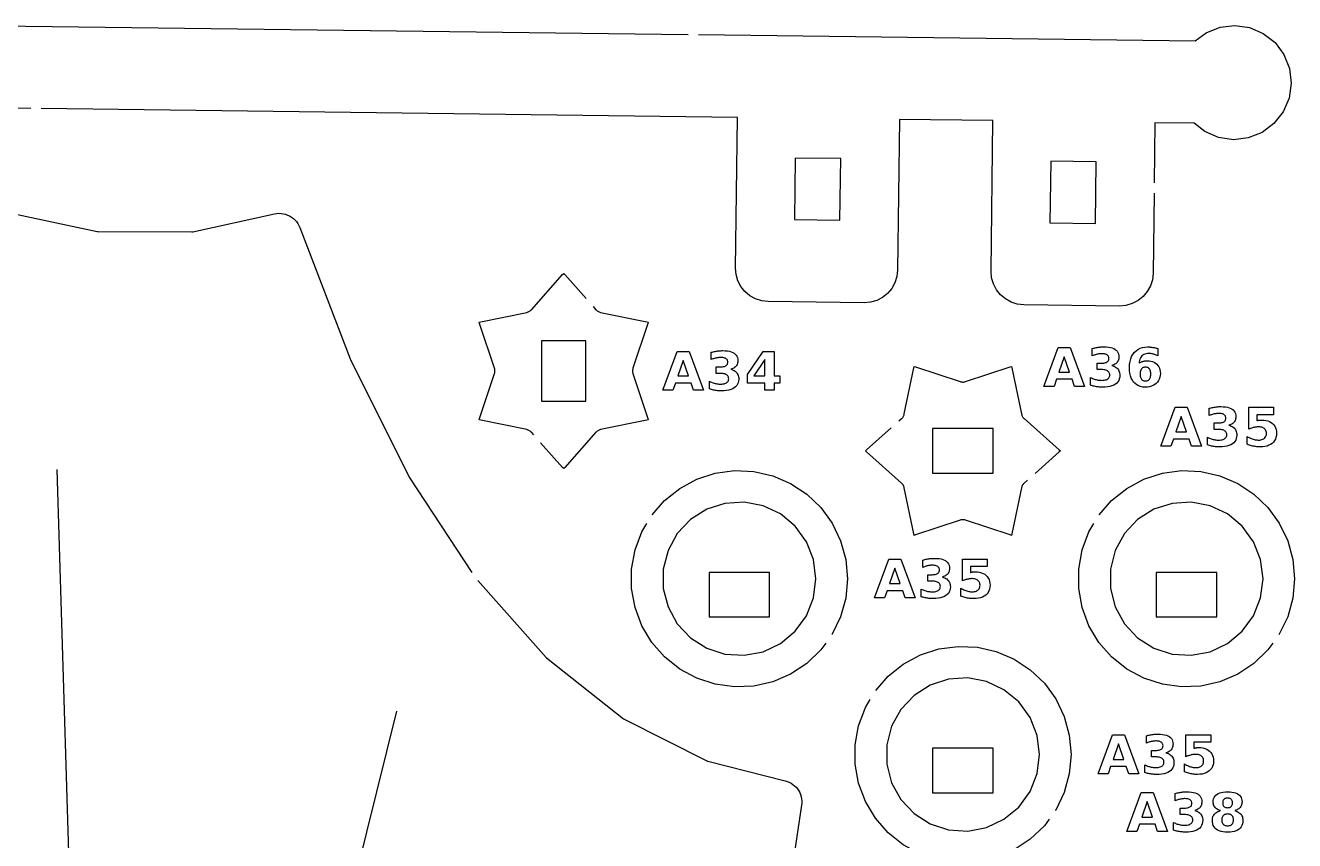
# Model space of a CAD drawing. Header units: millimetres. Extents: x 3 to 297, y 5 to 295.
# Drawn here: x 212.3 to 291.8, y 75.6 to 126.6 of the extents above; entities that cross this region are included whole.
import ezdxf

# ---------------------------------------------------------------- set-up
doc = ezdxf.new("R2010")
doc.units = ezdxf.units.MM
for name, color, linetype in [('CUT', 1, 'CONTINUOUS'), ('ENGRAVE', 5, 'CONTINUOUS'), ('SCORE', 7, 'CONTINUOUS')]:
    doc.layers.add(name, color=color, linetype=linetype)

msp = doc.modelspace()

# ---------------------------------------------------------------- linework, layer by layer
at = {"layer": 'CUT', "color": 1}
for points in [[(212.6359, 121.4297), (208.8864, 121.4772), (208.9516, 126.6267), (253.7982, 126.0592)], [(254.4482, 126.051), (285.5529, 125.6574), (286.2392, 126.1704), (287.106, 126.5166), (288.0329, 126.6268), (288.9567, 126.4932), (289.8145, 126.1251), (290.5478, 125.5476), (291.1066, 124.7999), (291.4529, 123.9331), (291.563, 123.0061), (291.4295, 122.0823), (291.0614, 121.2245), (290.4838, 120.4912), (289.7362, 119.9324), (288.8693, 119.5861), (287.9424, 119.476), (287.0186, 119.6096), (286.1608, 119.9777), (285.4877, 120.5078), (283.0305, 120.5389), (282.9828, 116.7702)], [(282.9746, 116.1202), (282.9112, 111.111), (282.8666, 110.7103), (282.7436, 110.3225), (282.5473, 109.9662), (282.2852, 109.655), (281.9675, 109.4009), (281.6063, 109.2136), (281.2155, 109.1005), (280.8138, 109.066), (274.8069, 109.1421), (274.4063, 109.1866), (274.0185, 109.3097), (273.6621, 109.506), (273.3509, 109.768), (273.0968, 110.0858), (272.9096, 110.447), (272.7964, 110.8378), (272.762, 111.2394), (272.8813, 120.6673), (267.0318, 120.7414), (266.9125, 111.3134), (266.8679, 110.9128), (266.7449, 110.525), (266.5485, 110.1686), (266.2865, 109.8574), (265.9688, 109.6033), (265.6076, 109.4161), (265.2168, 109.3029), (264.8151, 109.2685), (258.8082, 109.3445), (258.4075, 109.3891), (258.0197, 109.5121), (257.6634, 109.7084), (257.3522, 109.9705), (257.0981, 110.2882), (256.9109, 110.6494), (256.7977, 111.0402), (256.7633, 111.4419), (256.8826, 120.8698), (213.2858, 121.4215)], [(210.8054, 114.9933), (216.792, 113.7366), (216.8188, 113.7323), (216.846, 113.7308), (222.7161, 113.7105), (222.7453, 113.712), (222.7741, 113.7166), (227.8947, 114.8353), (228.0303, 114.8578), (228.1694, 114.8666), (228.3087, 114.8612), (228.4467, 114.8418), (228.582, 114.8085), (228.7133, 114.7617), (228.8391, 114.7018), (228.9583, 114.6295), (229.0695, 114.5455), (229.1717, 114.4507), (229.2637, 114.346), (229.3446, 114.2326), (229.4137, 114.1115), (229.4694, 113.9858), (232.6209, 105.7703), (232.645, 105.7156), (236.3312, 98.3511), (236.3671, 98.2888), (240.2398, 92.3987)], [(244.125, 100.9967), (243.9774, 101.1627), (243.9427, 101.1983), (243.9061, 101.2295), (243.8669, 101.2573), (243.8253, 101.2813), (243.7816, 101.3014), (243.7363, 101.3175), (243.6881, 101.3297), (240.8015, 101.9239), (240.7121, 101.947), (240.7368, 102.036), (241.6655, 104.8329), (241.679, 104.8808), (241.6878, 104.9281), (241.6922, 104.976), (241.6922, 105.024), (241.6878, 105.0719), (241.679, 105.1192), (241.6655, 105.1671), (240.7368, 107.964), (240.7121, 108.053), (240.8015, 108.0761), (243.6881, 108.6703), (243.7363, 108.6825), (243.7816, 108.6986), (243.8253, 108.7187), (243.8669, 108.7427), (243.9061, 108.7705), (243.9427, 108.8017), (243.9774, 108.8373), (245.9353, 111.0401), (246, 111.106), (246.0647, 111.0401), (247.4057, 109.5313)], [(247.8376, 109.0455), (248.0226, 108.8373), (248.0573, 108.8017), (248.0939, 108.7705), (248.1331, 108.7427), (248.1747, 108.7187), (248.2184, 108.6986), (248.2637, 108.6825), (248.3119, 108.6703), (251.1985, 108.0761), (251.2879, 108.053), (251.2632, 107.964), (250.3345, 105.1671), (250.321, 105.1192), (250.3122, 105.0719), (250.3078, 105.024), (250.3078, 104.976), (250.3122, 104.9281), (250.321, 104.8808), (250.3345, 104.8329), (251.2632, 102.036), (251.2879, 101.947), (251.1985, 101.9239), (248.3119, 101.3297), (248.2637, 101.3175), (248.2184, 101.3014), (248.1747, 101.2813), (248.1331, 101.2573), (248.0939, 101.2295), (248.0573, 101.1983), (248.0226, 101.1627), (246.0647, 98.9599), (246, 98.894), (245.9353, 98.9599), (244.5568, 100.5109)], [(266.9967, 101.875), (267.1627, 102.0226), (267.1983, 102.0573), (267.2295, 102.0939), (267.2573, 102.1331), (267.2813, 102.1747), (267.3014, 102.2184), (267.3175, 102.2637), (267.3297, 102.3119), (267.9239, 105.1985), (267.947, 105.2879), (268.036, 105.2632), (270.8329, 104.3345), (270.8808, 104.321), (270.9281, 104.3122), (270.976, 104.3078), (271.024, 104.3078), (271.0719, 104.3122), (271.1192, 104.321), (271.1671, 104.3345), (273.964, 105.2632), (274.053, 105.2879), (274.0761, 105.1985), (274.6703, 102.3119), (274.6825, 102.2637), (274.6986, 102.2184), (274.7187, 102.1747), (274.7427, 102.1331), (274.7705, 102.0939), (274.8017, 102.0573), (274.8373, 102.0226), (277.0401, 100.0647), (277.106, 100), (277.0401, 99.9353), (275.5313, 98.5943)], [(275.0455, 98.1624), (274.8373, 97.9774), (274.8017, 97.9427), (274.7705, 97.9061), (274.7427, 97.8669), (274.7187, 97.8253), (274.6986, 97.7816), (274.6825, 97.7363), (274.6703, 97.6881), (274.0761, 94.8015), (274.053, 94.7121), (273.964, 94.7368), (271.1671, 95.6655), (271.1192, 95.679), (271.0719, 95.6878), (271.024, 95.6922), (270.976, 95.6922), (270.9281, 95.6878), (270.8808, 95.679), (270.8329, 95.6655), (268.036, 94.7368), (267.947, 94.7121), (267.9239, 94.8015), (267.3297, 97.6881), (267.3175, 97.7363), (267.3014, 97.7816), (267.2813, 97.8253), (267.2573, 97.8669), (267.2295, 97.9061), (267.1983, 97.9427), (267.1627, 97.9774), (264.9599, 99.9353), (264.894, 100), (264.9599, 100.0647), (266.5109, 101.4432)], [(251.5395, 96.0063), (252.3178, 96.8972), (253.2675, 97.6545), (254.3371, 98.2301), (255.4924, 98.6054), (256.696, 98.7685), (257.9095, 98.714), (259.0937, 98.4437), (260.2106, 97.9663), (261.2243, 97.2971), (262.1023, 96.4577), (262.8163, 95.475), (263.3433, 94.3807), (263.6664, 93.2098), (263.7753, 92), (263.6664, 90.7902), (263.3433, 89.6193), (262.8163, 88.525), (262.7894, 88.488)], [(279.5395, 96.0063), (280.3178, 96.8972), (281.2675, 97.6545), (282.3371, 98.2301), (283.4924, 98.6054), (284.696, 98.7685), (285.9095, 98.714), (287.0937, 98.4437), (288.2106, 97.9663), (289.2243, 97.2971), (290.1023, 96.4577), (290.8163, 95.475), (291.3433, 94.3807), (291.6664, 93.2098), (291.7753, 92), (291.6664, 90.7902), (291.3433, 89.6193), (290.8163, 88.525), (290.7894, 88.488)], [(262.4073, 87.9621), (262.1023, 87.5423), (261.2243, 86.7029), (260.2106, 86.0337), (259.0937, 85.5563), (257.9095, 85.286), (256.696, 85.2315), (255.4924, 85.3946), (254.3371, 85.7699), (253.2675, 86.3455), (252.3178, 87.1028), (251.5187, 88.0176), (250.8957, 89.0603), (250.4689, 90.1975), (250.252, 91.3927), (250.252, 92.6073), (250.4689, 93.8025), (250.8957, 94.9397), (251.2015, 95.4516)], [(290.4073, 87.9621), (290.1023, 87.5423), (289.2243, 86.7029), (288.2106, 86.0337), (287.0937, 85.5563), (285.9095, 85.286), (284.696, 85.2315), (283.4924, 85.3946), (282.3371, 85.7699), (281.2675, 86.3455), (280.3178, 87.1028), (279.5187, 88.0176), (278.8957, 89.0603), (278.4689, 90.1975), (278.252, 91.3927), (278.252, 92.6073), (278.4689, 93.8025), (278.8957, 94.9397), (279.2015, 95.4516)], [(240.6295, 91.8803), (244.898, 87.0783), (244.9143, 87.0615), (244.932, 87.0462), (249.7417, 83.2416), (249.7636, 83.226), (249.787, 83.2127), (254.9626, 80.5963), (254.9899, 80.5843), (255.0183, 80.5755), (259.8756, 79.3589), (260.0031, 79.3203), (260.1279, 79.2686), (260.247, 79.2049), (260.3592, 79.1298), (260.4636, 79.0441), (260.5591, 78.9485), (260.6447, 78.8441), (260.7197, 78.7317), (260.7832, 78.6126), (260.8348, 78.4878), (260.8739, 78.3585), (260.9002, 78.226), (260.9133, 78.0916), (260.9131, 77.9565), (260.8999, 77.824), (259.6646, 69.5675)], [(265.5395, 85.0063), (266.3178, 85.8972), (267.2675, 86.6545), (268.3371, 87.2301), (269.4924, 87.6054), (270.696, 87.7685), (271.9095, 87.714), (273.0937, 87.4437), (274.2106, 86.9663), (275.2243, 86.2971), (276.1023, 85.4577), (276.8163, 84.475), (277.3433, 83.3807), (277.6664, 82.2098), (277.7753, 81), (277.6664, 79.7902), (277.3433, 78.6193), (276.8163, 77.525), (276.7894, 77.488)], [(276.4073, 76.9621), (276.1023, 76.5423), (275.2243, 75.7029), (274.2106, 75.0337), (273.0937, 74.5563), (271.9095, 74.286), (270.696, 74.2315), (269.4924, 74.3946), (268.3371, 74.7699), (267.2675, 75.3455), (266.3178, 76.1028), (265.5187, 77.0176), (264.8957, 78.0603), (264.4689, 79.1975), (264.252, 80.3927), (264.252, 81.6073), (264.4689, 82.8025), (264.8957, 83.9397), (265.2015, 84.4516)]]:
    msp.add_lwpolyline(points, dxfattribs=at)
for points in [[(260.5007, 118.3238), (260.4519, 114.4741), (263.3017, 114.4381), (263.3504, 118.2878), (260.5007, 118.3238)], [(276.4994, 118.1214), (276.4507, 114.2717), (279.3004, 114.2356), (279.3491, 118.0853), (276.4994, 118.1214)], [(247.395, 106.895), (244.605, 106.895), (244.605, 103.105), (247.395, 103.105), (247.395, 106.895)], [(272.895, 98.605), (272.895, 101.395), (269.105, 101.395), (269.105, 98.605), (272.895, 98.605)], [(258.895, 89.605), (258.895, 92.395), (255.105, 92.395), (255.105, 89.605), (258.895, 89.605)], [(286.895, 89.605), (286.895, 92.395), (283.105, 92.395), (283.105, 89.605), (286.895, 89.605)], [(272.895, 78.605), (272.895, 81.395), (269.105, 81.395), (269.105, 78.605), (272.895, 78.605)]]:
    msp.add_lwpolyline(points, close=True, dxfattribs=at)
at = {"layer": 'ENGRAVE', "color": 5}
for points in [[(252.2115, 103.8), (253.1116, 106.23), (253.8586, 106.23), (254.7587, 103.8), (254.1288, 103.8), (253.9758, 104.2427), (252.996, 104.2427), (252.8414, 103.8), (252.2115, 103.8)], [(256.5397, 105.0865), (256.6118, 105.0575), (256.6773, 105.0233), (256.7363, 104.984), (256.7887, 104.9394), (256.8346, 104.8897), (256.8736, 104.835), (256.9056, 104.7755), (256.9304, 104.7113), (256.9482, 104.6423), (256.9588, 104.5686), (256.9624, 104.4901), (256.9547, 104.3745), (256.9316, 104.2685), (256.8932, 104.1721), (256.8394, 104.0854), (256.7702, 104.0083), (256.6857, 103.9408), (256.5864, 103.8833), (256.473, 103.8363), (256.3455, 103.7998), (256.2039, 103.7737), (256.0482, 103.758), (255.8784, 103.7528), (255.816, 103.7536), (255.7535, 103.7561), (255.691, 103.7603), (255.6284, 103.7662), (255.5659, 103.7737), (255.5032, 103.7829), (255.4407, 103.7938), (255.3783, 103.8063), (255.3162, 103.8205), (255.2544, 103.8364), (255.1927, 103.854), (255.1313, 103.8732), (255.1313, 104.3566), (255.1898, 104.3285), (255.2482, 104.3028), (255.3065, 104.2795), (255.3646, 104.2586), (255.4226, 104.2401), (255.4804, 104.224), (255.538, 104.2103), (255.5954, 104.1991), (255.6523, 104.1904), (255.709, 104.1842), (255.7654, 104.1805), (255.8214, 104.1792), (255.9012, 104.1816), (255.9745, 104.1888), (256.0413, 104.2008), (256.1017, 104.2176), (256.1556, 104.2391), (256.2031, 104.2655), (256.2436, 104.2963), (256.2768, 104.3313), (256.3026, 104.3705), (256.321, 104.4138), (256.332, 104.4613), (256.3357, 104.5129), (256.332, 104.566), (256.3206, 104.6146), (256.3018, 104.6588), (256.2753, 104.6984), (256.2414, 104.7336), (256.1998, 104.7644), (256.1509, 104.7905), (256.0948, 104.8118), (256.0316, 104.8284), (255.9611, 104.8403), (255.8835, 104.8474), (255.7986, 104.8498), (255.548, 104.8498), (255.548, 105.2535), (255.8116, 105.2535), (255.887, 105.2555), (255.9556, 105.2617), (256.0175, 105.272), (256.0728, 105.2864), (256.1213, 105.3049), (256.1632, 105.3275), (256.1985, 105.3543), (256.2274, 105.3855), (256.2499, 105.4209), (256.2659, 105.4606), (256.2756, 105.5046), (256.2788, 105.5529), (256.2756, 105.5978), (256.2663, 105.6392), (256.2507, 105.677), (256.2289, 105.7113), (256.2008, 105.7421), (256.1665, 105.7694), (256.1265, 105.7928), (256.0813, 105.8119), (256.031, 105.8268), (255.9755, 105.8374), (255.9149, 105.8438), (255.8491, 105.8459), (255.7985, 105.8449), (255.7478, 105.8421), (255.6969, 105.8374), (255.6458, 105.8307), (255.5945, 105.8222), (255.5431, 105.8117), (255.4916, 105.7994), (255.4402, 105.7853), (255.3889, 105.7694), (255.3376, 105.7517), (255.2865, 105.7321), (255.2355, 105.7108), (255.2355, 106.1698), (255.2972, 106.1864), (255.3588, 106.2016), (255.4202, 106.2154), (255.4814, 106.2277), (255.5425, 106.2385), (255.6033, 106.2479), (255.6639, 106.2559), (255.7241, 106.2624), (255.784, 106.2674), (255.8435, 106.2711), (255.9026, 106.2732), (255.9614, 106.274), (256.1126, 106.2696), (256.2506, 106.2567), (256.3754, 106.2351), (256.4869, 106.2049), (256.5852, 106.166), (256.6702, 106.1185), (256.7421, 106.0623), (256.8009, 105.9974), (256.8466, 105.9238), (256.8793, 105.8415), (256.8989, 105.7504), (256.9054, 105.6506), (256.9023, 105.5817), (256.8929, 105.517), (256.8773, 105.4567), (256.8555, 105.4007), (256.8274, 105.3489), (256.7931, 105.3015), (256.7527, 105.2584), (256.7063, 105.2198), (256.6539, 105.1857), (256.5956, 105.1561), (256.5313, 105.1309), (256.4611, 105.1102), (256.5397, 105.0865)], [(259.5273, 104.6968), (259.5273, 104.2427), (259.1807, 104.2427), (259.1807, 103.8), (258.5882, 103.8), (258.5882, 104.2427), (257.5107, 104.2427), (257.5107, 104.7798), (258.484, 106.23), (259.1807, 106.23), (259.1807, 104.6968), (259.5273, 104.6968)], [(276.0767, 104.0357), (276.9768, 106.4657), (277.7239, 106.4657), (278.6239, 104.0357), (277.994, 104.0357), (277.841, 104.4784), (276.8612, 104.4784), (276.7066, 104.0357), (276.0767, 104.0357)], [(277.0175, 104.9292), (277.6832, 104.9292), (277.3511, 105.896), (277.0175, 104.9292)], [(280.477, 105.2932), (280.5425, 105.259), (280.6015, 105.2196), (280.6539, 105.1751), (280.6998, 105.1253), (280.7388, 105.0706), (280.7708, 105.0111), (280.7956, 104.9469), (280.8134, 104.8779), (280.824, 104.8042), (280.8276, 104.7258), (280.8199, 104.6101), (280.7968, 104.5041), (280.7584, 104.4078), (280.7046, 104.321), (280.6354, 104.2439), (280.5509, 104.1764), (280.4516, 104.119), (280.3382, 104.072), (280.2107, 104.0355), (280.0691, 104.0093), (279.9134, 103.9937), (279.7436, 103.9885), (279.6812, 103.9893), (279.6187, 103.9918), (279.5562, 103.996), (279.4937, 104.0018), (279.4311, 104.0094), (279.3684, 104.0186), (279.3059, 104.0294), (279.2435, 104.042), (279.1815, 104.0562), (279.1196, 104.0721), (279.0579, 104.0897), (278.9965, 104.1089), (278.9965, 104.5923), (279.055, 104.5642), (279.1134, 104.5385), (279.1717, 104.5152), (279.2298, 104.4943), (279.2878, 104.4758), (279.3456, 104.4596), (279.4033, 104.446), (279.4606, 104.4348), (279.5176, 104.4261), (279.5742, 104.4199), (279.6306, 104.4161), (279.6866, 104.4149), (279.7664, 104.4173), (279.8397, 104.4245), (279.9065, 104.4365), (279.9669, 104.4532), (280.0208, 104.4748), (280.0683, 104.5012), (280.1088, 104.532), (280.142, 104.567), (280.1678, 104.6061), (280.1862, 104.6494), (280.1973, 104.6969), (280.2009, 104.7485), (280.1972, 104.8016), (280.1858, 104.8503), (280.167, 104.8944), (280.1405, 104.9341), (280.1066, 104.9693), (280.065, 105), (280.0161, 105.0261), (279.9601, 105.0475), (279.8968, 105.0641), (279.8263, 105.076), (279.7487, 105.0831), (279.6638, 105.0855), (279.4132, 105.0855), (279.4132, 105.4891), (279.6769, 105.4891), (279.7522, 105.4912), (279.8208, 105.4973), (279.8827, 105.5076), (279.938, 105.522), (279.9865, 105.5405), (280.0284, 105.5632), (280.0637, 105.59), (280.0926, 105.6211), (280.1151, 105.6565), (280.1311, 105.6963), (280.1408, 105.7403), (280.144, 105.7886), (280.1409, 105.8335), (280.1315, 105.8749), (280.1159, 105.9127), (280.0941, 105.947), (280.066, 105.9778), (280.0317, 106.0051), (279.9917, 106.0284), (279.9465, 106.0476), (279.8962, 106.0624), (279.8407, 106.0731), (279.7801, 106.0794), (279.7143, 106.0816), (279.6637, 106.0806), (279.613, 106.0778), (279.5621, 106.073), (279.511, 106.0664), (279.4597, 106.0578), (279.4083, 106.0474), (279.3568, 106.0351), (279.3054, 106.021), (279.2541, 106.0051), (279.2029, 105.9873), (279.1517, 105.9678), (279.1007, 105.9465), (279.1007, 106.4054), (279.1624, 106.4221), (279.224, 106.4373), (279.2854, 106.451), (279.3466, 106.4633), (279.4077, 106.4742), (279.4685, 106.4836), (279.5291, 106.4915), (279.5893, 106.498), (279.6492, 106.5031), (279.7087, 106.5067), (279.7678, 106.5089), (279.8266, 106.5096), (279.9778, 106.5053), (280.1159, 106.4923), (280.2406, 106.4708), (280.3521, 106.4405), (280.4504, 106.4017), (280.5354, 106.3542), (280.6073, 106.298), (280.6661, 106.2331), (280.7118, 106.1595), (280.7445, 106.0771), (280.7641, 105.986), (280.7706, 105.8862), (280.7675, 105.8173), (280.7581, 105.7527), (280.7425, 105.6924), (280.7207, 105.6363), (280.6926, 105.5846), (280.6583, 105.5371), (280.6179, 105.4941), (280.5715, 105.4555), (280.5191, 105.4214), (280.4608, 105.3917), (280.3965, 105.3666), (280.3263, 105.3459), (280.4049, 105.3221), (280.477, 105.2932)], [(283.156, 105.9763), (283.1059, 105.9976), (283.0568, 106.0167), (283.0088, 106.0336), (282.9617, 106.0485), (282.9157, 106.0612), (282.8703, 106.0719), (282.8252, 106.0807), (282.7806, 106.0875), (282.7363, 106.0923), (282.6923, 106.0952), (282.6487, 106.0962), (282.5588, 106.0919), (282.4758, 106.0789), (282.3997, 106.0573), (282.3304, 106.0271), (282.268, 105.9883), (282.2125, 105.9408), (282.1641, 105.8848), (282.1228, 105.8204), (282.0888, 105.7477), (282.0621, 105.6666), (282.0425, 105.5772), (282.0302, 105.4793), (282.0665, 105.5048), (282.1038, 105.5281), (282.1421, 105.5491), (282.1814, 105.568), (282.2217, 105.5846), (282.263, 105.599), (282.3054, 105.6112), (282.3491, 105.6211), (282.394, 105.6289), (282.4402, 105.6344), (282.4877, 105.6377), (282.5364, 105.6388), (282.6567, 105.6328), (282.7689, 105.6146), (282.8731, 105.5843), (282.9694, 105.5419), (283.0576, 105.4874), (283.1378, 105.4207), (283.2077, 105.3443), (283.2649, 105.2603), (283.3093, 105.1689), (283.3411, 105.0699), (283.3601, 104.9634), (283.3665, 104.8495), (283.3594, 104.7236), (283.3381, 104.6063), (283.3026, 104.4977), (283.2529, 104.3977), (283.189, 104.3064), (283.111, 104.2236), (283.021, 104.1518), (282.9213, 104.093), (282.8119, 104.0473), (282.6929, 104.0146), (282.5641, 103.995), (282.4257, 103.9885), (282.2738, 103.9973), (282.1338, 104.024), (282.0056, 104.0684), (281.8894, 104.1306), (281.785, 104.2106), (281.6925, 104.3083), (281.6132, 104.4223), (281.5483, 104.5512), (281.4978, 104.695), (281.4618, 104.8537), (281.4401, 105.0273), (281.4329, 105.2157), (281.4413, 105.4092), (281.4666, 105.5885), (281.5088, 105.7534), (281.5678, 105.904), (281.6437, 106.0402), (281.7365, 106.1621), (281.8439, 106.2673), (281.9639, 106.3534), (282.0964, 106.4203), (282.2414, 106.4681), (282.3989, 106.4968), (282.569, 106.5064), (282.6246, 106.5056), (282.6797, 106.5035), (282.7342, 106.4999), (282.7882, 106.4948), (282.8416, 106.4883), (282.8945, 106.4803), (282.947, 106.4709), (282.9994, 106.4601), (283.0516, 106.4478), (283.1036, 106.434), (283.1554, 106.4188), (283.207, 106.4022), (283.207, 105.953), (283.156, 105.9763)], [(253.1523, 104.6936), (253.818, 104.6936), (253.4859, 105.6604), (253.1523, 104.6936)], [(258.5882, 105.7141), (257.9014, 104.6968), (258.5882, 104.6968), (258.5882, 105.7141)], [(282.3318, 105.2234), (282.2884, 105.2086), (282.2496, 105.1878), (282.2154, 105.1612), (282.1857, 105.1286), (282.1606, 105.0901), (282.14, 105.0457), (282.124, 104.9953), (282.1126, 104.9391), (282.1058, 104.8769), (282.1035, 104.8088), (282.1058, 104.7407), (282.1126, 104.6785), (282.124, 104.6222), (282.14, 104.5719), (282.1606, 104.5274), (282.1857, 104.4889), (282.2154, 104.4564), (282.2496, 104.4297), (282.2884, 104.409), (282.3318, 104.3942), (282.3797, 104.3853), (282.4323, 104.3823), (282.4853, 104.3853), (282.5336, 104.3942), (282.5773, 104.409), (282.6164, 104.4297), (282.6507, 104.4564), (282.6805, 104.4889), (282.7056, 104.5274), (282.7261, 104.5719), (282.7421, 104.6222), (282.7535, 104.6785), (282.7604, 104.7407), (282.7627, 104.8088), (282.7604, 104.8769), (282.7535, 104.9391), (282.7421, 104.9953), (282.7261, 105.0457), (282.7056, 105.0901), (282.6805, 105.1286), (282.6507, 105.1612), (282.6164, 105.1878), (282.5773, 105.2086), (282.5336, 105.2234), (282.4853, 105.2322), (282.4323, 105.2352), (282.3797, 105.2322), (282.3318, 105.2234)], [(283.4021, 100.2968), (284.3022, 102.7268), (285.0492, 102.7268), (285.9493, 100.2968), (285.3194, 100.2968), (285.1664, 100.7395), (284.1866, 100.7395), (284.032, 100.2968), (283.4021, 100.2968)], [(287.8024, 101.5543), (287.8679, 101.5201), (287.9269, 101.4807), (287.9793, 101.4362), (288.0252, 101.3864), (288.0642, 101.3317), (288.0961, 101.2722), (288.121, 101.208), (288.1387, 101.139), (288.1494, 101.0653), (288.1529, 100.9869), (288.1452, 100.8712), (288.1222, 100.7652), (288.0838, 100.6689), (288.03, 100.5821), (287.9608, 100.505), (287.8762, 100.4375), (287.777, 100.3801), (287.6636, 100.3331), (287.5361, 100.2965), (287.3945, 100.2704), (287.2388, 100.2548), (287.069, 100.2496), (287.0065, 100.2504), (286.9441, 100.2529), (286.8816, 100.2571), (286.819, 100.2629), (286.7564, 100.2705), (286.6938, 100.2797), (286.6312, 100.2905), (286.5689, 100.3031), (286.5068, 100.3173), (286.4449, 100.3332), (286.3833, 100.3508), (286.3219, 100.37), (286.3219, 100.8534), (286.3804, 100.8253), (286.4388, 100.7996), (286.4971, 100.7763), (286.5552, 100.7554), (286.6132, 100.7369), (286.671, 100.7207), (286.7286, 100.7071), (286.7859, 100.6959), (286.8429, 100.6872), (286.8996, 100.681), (286.9559, 100.6772), (287.012, 100.676), (287.0918, 100.6784), (287.1651, 100.6856), (287.2319, 100.6975), (287.2923, 100.7143), (287.3462, 100.7359), (287.3937, 100.7622), (287.4342, 100.7931), (287.4674, 100.8281), (287.4931, 100.8672), (287.5116, 100.9105), (287.5226, 100.958), (287.5263, 101.0096), (287.5225, 101.0627), (287.5112, 101.1114), (287.4923, 101.1555), (287.4659, 101.1952), (287.4319, 101.2304), (287.3904, 101.2611), (287.3415, 101.2872), (287.2854, 101.3086), (287.2221, 101.3252), (287.1517, 101.3371), (287.074, 101.3442), (286.9892, 101.3466), (286.7385, 101.3466), (286.7385, 101.7502), (287.0022, 101.7502), (287.0775, 101.7523), (287.1462, 101.7584), (287.2081, 101.7687), (287.2634, 101.7831), (287.3119, 101.8016), (287.3538, 101.8243), (287.3891, 101.8511), (287.418, 101.8822), (287.4405, 101.9176), (287.4565, 101.9574), (287.4661, 102.0014), (287.4693, 102.0497), (287.4662, 102.0946), (287.4569, 102.1359), (287.4413, 102.1738), (287.4194, 102.2081), (287.3914, 102.2389), (287.357, 102.2662), (287.317, 102.2895), (287.2719, 102.3087), (287.2215, 102.3235), (287.1661, 102.3341), (287.1054, 102.3405), (287.0397, 102.3426), (286.9891, 102.3417), (286.9384, 102.3389), (286.8875, 102.3341), (286.8364, 102.3275), (286.7851, 102.3189), (286.7337, 102.3085), (286.6822, 102.2962), (286.6308, 102.2821), (286.5794, 102.2662), (286.5282, 102.2484), (286.4771, 102.2289), (286.426, 102.2076), (286.426, 102.6665), (286.4878, 102.6832), (286.5494, 102.6984), (286.6108, 102.7121), (286.672, 102.7244), (286.733, 102.7353), (286.7939, 102.7447), (286.8545, 102.7526), (286.9147, 102.7591), (286.9745, 102.7642), (287.034, 102.7678), (287.0932, 102.77), (287.152, 102.7707), (287.3032, 102.7664), (287.4412, 102.7534), (287.566, 102.7319), (287.6775, 102.7016), (287.7758, 102.6628), (287.8608, 102.6153), (287.9326, 102.5591), (287.9914, 102.4942), (288.0372, 102.4206), (288.0698, 102.3382), (288.0894, 102.2471), (288.096, 102.1473), (288.0928, 102.0784), (288.0835, 102.0138), (288.0679, 101.9534), (288.0461, 101.8974), (288.018, 101.8457), (287.9837, 101.7982), (287.9432, 101.7552), (287.8969, 101.7166), (287.8445, 101.6825), (287.7862, 101.6528), (287.7219, 101.6277), (287.6516, 101.607), (287.7303, 101.5832), (287.8024, 101.5543)], [(290.4624, 102.7268), (290.4624, 102.2662), (289.4044, 102.2662), (289.4044, 101.8902), (289.4283, 101.8964), (289.4523, 101.9022), (289.4762, 101.9075), (289.5003, 101.9122), (289.5244, 101.9165), (289.5485, 101.9203), (289.5728, 101.9235), (289.5974, 101.9262), (289.6223, 101.9282), (289.6476, 101.9297), (289.6731, 101.9306), (289.699, 101.9309), (289.8417, 101.9247), (289.9734, 101.9062), (290.0941, 101.8753), (290.2039, 101.8321), (290.3028, 101.7766), (290.3908, 101.7087), (290.4664, 101.6298), (290.5282, 101.5411), (290.5763, 101.4428), (290.6107, 101.3347), (290.6313, 101.2169), (290.6382, 101.0894), (290.6307, 100.9628), (290.6082, 100.8458), (290.5708, 100.7382), (290.5184, 100.6402), (290.4511, 100.5516), (290.3688, 100.4725), (290.2732, 100.4044), (290.166, 100.3487), (290.0471, 100.3053), (289.9167, 100.2743), (289.7746, 100.2557), (289.6209, 100.2496), (289.5521, 100.2507), (289.4836, 100.254), (289.4152, 100.2595), (289.3471, 100.2673), (289.2792, 100.2772), (289.2116, 100.2894), (289.1441, 100.3039), (289.0767, 100.3206), (289.0095, 100.3397), (288.9425, 100.361), (288.8755, 100.3847), (288.8087, 100.4107), (288.8087, 100.9038), (288.8744, 100.8675), (288.9388, 100.8342), (289.0022, 100.8042), (289.0644, 100.7773), (289.1255, 100.7535), (289.1855, 100.7329), (289.2444, 100.7155), (289.3021, 100.7013), (289.3587, 100.6902), (289.4141, 100.6823), (289.4684, 100.6776), (289.5216, 100.676), (289.5949, 100.6791), (289.6628, 100.6884), (289.7253, 100.7039), (289.7824, 100.7255), (289.8341, 100.7534), (289.8805, 100.7875), (289.9205, 100.8268), (289.9533, 100.8706), (289.9788, 100.9187), (289.997, 100.9712), (290.0079, 101.0281), (290.0115, 101.0894), (290.0079, 101.1512), (289.997, 101.2084), (289.9788, 101.2611), (289.9533, 101.3093), (289.9205, 101.353), (289.8805, 101.3921), (289.8341, 101.4259), (289.7824, 101.4536), (289.7253, 101.4751), (289.6628, 101.4905), (289.5949, 101.4997), (289.5216, 101.5028), (289.4761, 101.5018), (289.4296, 101.4989), (289.3821, 101.4941), (289.3335, 101.4873), (289.284, 101.4785), (289.2335, 101.4678), (289.1819, 101.4551), (289.129, 101.4402), (289.0748, 101.4233), (289.0194, 101.4042), (288.9627, 101.3829), (288.9048, 101.3596), (288.9048, 102.7268), (290.4624, 102.7268)], [(284.3428, 101.1903), (285.0085, 101.1903), (284.6765, 102.1571), (284.3428, 101.1903)], [(265.4663, 90.8), (266.3663, 93.23), (267.1134, 93.23), (268.0135, 90.8), (267.3836, 90.8), (267.2306, 91.2427), (266.2508, 91.2427), (266.0962, 90.8), (265.4663, 90.8)], [(269.8666, 92.0575), (269.9321, 92.0233), (269.9911, 91.984), (270.0435, 91.9394), (270.0894, 91.8897), (270.1284, 91.835), (270.1603, 91.7755), (270.1852, 91.7113), (270.2029, 91.6423), (270.2136, 91.5686), (270.2171, 91.4901), (270.2094, 91.3745), (270.1864, 91.2685), (270.1479, 91.1721), (270.0941, 91.0854), (270.025, 91.0083), (269.9404, 90.9408), (269.8411, 90.8833), (269.7278, 90.8363), (269.6003, 90.7998), (269.4587, 90.7737), (269.303, 90.758), (269.1331, 90.7528), (269.0707, 90.7536), (269.0083, 90.7561), (268.9458, 90.7603), (268.8832, 90.7662), (268.8206, 90.7737), (268.758, 90.7829), (268.6954, 90.7938), (268.6331, 90.8063), (268.571, 90.8205), (268.5091, 90.8364), (268.4475, 90.854), (268.3861, 90.8732), (268.3861, 91.3566), (268.4446, 91.3285), (268.503, 91.3028), (268.5612, 91.2795), (268.6194, 91.2586), (268.6773, 91.2401), (268.7352, 91.224), (268.7928, 91.2103), (268.8501, 91.1991), (268.9071, 91.1904), (268.9638, 91.1842), (269.0201, 91.1805), (269.0762, 91.1792), (269.1559, 91.1816), (269.2293, 91.1888), (269.2961, 91.2008), (269.3565, 91.2176), (269.4104, 91.2391), (269.4578, 91.2655), (269.4984, 91.2963), (269.5315, 91.3313), (269.5573, 91.3705), (269.5758, 91.4138), (269.5868, 91.4613), (269.5905, 91.5129), (269.5867, 91.566), (269.5754, 91.6146), (269.5565, 91.6588), (269.5301, 91.6984), (269.4961, 91.7336), (269.4546, 91.7644), (269.4057, 91.7905), (269.3496, 91.8118), (269.2863, 91.8284), (269.2159, 91.8403), (269.1382, 91.8474), (269.0534, 91.8498), (268.8027, 91.8498), (268.8027, 92.2535), (269.0664, 92.2535), (269.1417, 92.2555), (269.2104, 92.2617), (269.2723, 92.272), (269.3275, 92.2864), (269.3761, 92.3049), (269.418, 92.3275), (269.4533, 92.3543), (269.4822, 92.3855), (269.5046, 92.4209), (269.5207, 92.4606), (269.5303, 92.5046), (269.5335, 92.5529), (269.5304, 92.5978), (269.5211, 92.6392), (269.5055, 92.677), (269.4836, 92.7113), (269.4555, 92.7421), (269.4212, 92.7694), (269.3812, 92.7928), (269.336, 92.8119), (269.2857, 92.8268), (269.2303, 92.8374), (269.1696, 92.8438), (269.1038, 92.8459), (269.0533, 92.8449), (269.0026, 92.8421), (268.9517, 92.8374), (268.9006, 92.8307), (268.8493, 92.8222), (268.7979, 92.8117), (268.7464, 92.7994), (268.695, 92.7853), (268.6436, 92.7694), (268.5924, 92.7517), (268.5413, 92.7321), (268.4902, 92.7108), (268.4902, 93.1698), (268.552, 93.1864), (268.6136, 93.2016), (268.675, 93.2154), (268.7362, 93.2277), (268.7972, 93.2385), (268.8581, 93.2479), (268.9187, 93.2559), (268.9789, 93.2624), (269.0387, 93.2674), (269.0982, 93.2711), (269.1574, 93.2732), (269.2161, 93.274), (269.3674, 93.2696), (269.5054, 93.2567), (269.6302, 93.2351), (269.7417, 93.2049), (269.8399, 93.166), (269.925, 93.1185), (269.9968, 93.0623), (270.0556, 92.9974), (270.1014, 92.9238), (270.134, 92.8415), (270.1536, 92.7504), (270.1602, 92.6506), (270.157, 92.5817), (270.1477, 92.517), (270.1321, 92.4567), (270.1102, 92.4007), (270.0822, 92.3489), (270.0479, 92.3015), (270.0074, 92.2584), (269.961, 92.2198), (269.9087, 92.1857), (269.8504, 92.1561), (269.7861, 92.1309), (269.7158, 92.1102), (269.7945, 92.0865), (269.8666, 92.0575)], [(272.5266, 93.23), (272.5266, 92.7694), (271.4686, 92.7694), (271.4686, 92.3934), (271.4925, 92.3997), (271.5165, 92.4055), (271.5404, 92.4107), (271.5645, 92.4155), (271.5885, 92.4198), (271.6127, 92.4235), (271.637, 92.4268), (271.6616, 92.4294), (271.6865, 92.4315), (271.7118, 92.4329), (271.7373, 92.4338), (271.7632, 92.4341), (271.9059, 92.4279), (272.0376, 92.4094), (272.1583, 92.3786), (272.2681, 92.3354), (272.367, 92.2798), (272.4549, 92.2119), (272.5305, 92.133), (272.5924, 92.0444), (272.6405, 91.946), (272.6749, 91.838), (272.6955, 91.7202), (272.7023, 91.5926), (272.6949, 91.4661), (272.6724, 91.349), (272.635, 91.2415), (272.5826, 91.1434), (272.5153, 91.0549), (272.433, 90.9758), (272.3374, 90.9076), (272.2302, 90.8519), (272.1113, 90.8085), (271.9809, 90.7776), (271.8388, 90.759), (271.6851, 90.7528), (271.6163, 90.7539), (271.5477, 90.7572), (271.4794, 90.7628), (271.4113, 90.7705), (271.3434, 90.7805), (271.2757, 90.7927), (271.2083, 90.8071), (271.1409, 90.8239), (271.0737, 90.8429), (271.0067, 90.8643), (270.9397, 90.888), (270.8729, 90.9139), (270.8729, 91.4071), (270.9385, 91.3707), (271.003, 91.3375), (271.0664, 91.3074), (271.1286, 91.2805), (271.1897, 91.2568), (271.2497, 91.2362), (271.3085, 91.2188), (271.3663, 91.2046), (271.4228, 91.1935), (271.4783, 91.1856), (271.5326, 91.1808), (271.5858, 91.1792), (271.6591, 91.1823), (271.727, 91.1916), (271.7895, 91.2071), (271.8466, 91.2288), (271.8983, 91.2567), (271.9447, 91.2907), (271.9847, 91.3301), (272.0175, 91.3738), (272.043, 91.4219), (272.0612, 91.4745), (272.0721, 91.5314), (272.0757, 91.5926), (272.0721, 91.6544), (272.0612, 91.7116), (272.043, 91.7644), (272.0175, 91.8126), (271.9847, 91.8562), (271.9447, 91.8954), (271.8983, 91.9292), (271.8466, 91.9569), (271.7895, 91.9784), (271.727, 91.9938), (271.6591, 92.003), (271.5858, 92.0061), (271.5403, 92.0051), (271.4938, 92.0022), (271.4462, 91.9973), (271.3977, 91.9905), (271.3482, 91.9818), (271.2977, 91.9711), (271.2461, 91.9583), (271.1932, 91.9435), (271.139, 91.9265), (271.0836, 91.9074), (271.0269, 91.8862), (270.9689, 91.8628), (270.9689, 93.23), (272.5266, 93.23)], [(266.407, 91.6936), (267.0727, 91.6936), (266.7407, 92.6604), (266.407, 91.6936)], [(279.4663, 79.8), (280.3663, 82.23), (281.1134, 82.23), (282.0135, 79.8), (281.3836, 79.8), (281.2306, 80.2427), (280.2508, 80.2427), (280.0962, 79.8), (279.4663, 79.8)], [(283.8666, 81.0575), (283.9321, 81.0233), (283.9911, 80.984), (284.0435, 80.9394), (284.0894, 80.8897), (284.1284, 80.835), (284.1603, 80.7755), (284.1852, 80.7113), (284.2029, 80.6423), (284.2136, 80.5686), (284.2171, 80.4901), (284.2094, 80.3745), (284.1864, 80.2685), (284.1479, 80.1721), (284.0941, 80.0854), (284.025, 80.0083), (283.9404, 79.9408), (283.8411, 79.8833), (283.7278, 79.8363), (283.6003, 79.7998), (283.4587, 79.7737), (283.303, 79.758), (283.1331, 79.7528), (283.0707, 79.7536), (283.0083, 79.7561), (282.9458, 79.7603), (282.8832, 79.7662), (282.8206, 79.7737), (282.758, 79.7829), (282.6954, 79.7938), (282.6331, 79.8063), (282.571, 79.8205), (282.5091, 79.8364), (282.4475, 79.854), (282.3861, 79.8732), (282.3861, 80.3566), (282.4446, 80.3285), (282.503, 80.3028), (282.5612, 80.2795), (282.6194, 80.2586), (282.6773, 80.2401), (282.7352, 80.224), (282.7928, 80.2103), (282.8501, 80.1991), (282.9071, 80.1904), (282.9638, 80.1842), (283.0201, 80.1805), (283.0762, 80.1792), (283.1559, 80.1816), (283.2293, 80.1888), (283.2961, 80.2008), (283.3565, 80.2176), (283.4104, 80.2391), (283.4578, 80.2655), (283.4984, 80.2963), (283.5315, 80.3313), (283.5573, 80.3705), (283.5758, 80.4138), (283.5868, 80.4613), (283.5905, 80.5129), (283.5867, 80.566), (283.5754, 80.6146), (283.5565, 80.6588), (283.5301, 80.6984), (283.4961, 80.7336), (283.4546, 80.7644), (283.4057, 80.7905), (283.3496, 80.8118), (283.2863, 80.8284), (283.2159, 80.8403), (283.1382, 80.8474), (283.0534, 80.8498), (282.8027, 80.8498), (282.8027, 81.2535), (283.0664, 81.2535), (283.1417, 81.2555), (283.2104, 81.2617), (283.2723, 81.272), (283.3275, 81.2864), (283.3761, 81.3049), (283.418, 81.3275), (283.4533, 81.3543), (283.4822, 81.3855), (283.5046, 81.4209), (283.5207, 81.4606), (283.5303, 81.5046), (283.5335, 81.5529), (283.5304, 81.5978), (283.5211, 81.6392), (283.5055, 81.677), (283.4836, 81.7113), (283.4555, 81.7421), (283.4212, 81.7694), (283.3812, 81.7928), (283.336, 81.8119), (283.2857, 81.8268), (283.2303, 81.8374), (283.1696, 81.8438), (283.1038, 81.8459), (283.0533, 81.8449), (283.0026, 81.8421), (282.9517, 81.8374), (282.9006, 81.8307), (282.8493, 81.8222), (282.7979, 81.8117), (282.7464, 81.7994), (282.695, 81.7853), (282.6436, 81.7694), (282.5924, 81.7517), (282.5413, 81.7321), (282.4902, 81.7108), (282.4902, 82.1698), (282.552, 82.1864), (282.6136, 82.2016), (282.675, 82.2154), (282.7362, 82.2277), (282.7972, 82.2385), (282.8581, 82.2479), (282.9187, 82.2559), (282.9789, 82.2624), (283.0387, 82.2674), (283.0982, 82.2711), (283.1574, 82.2732), (283.2161, 82.274), (283.3674, 82.2696), (283.5054, 82.2567), (283.6302, 82.2351), (283.7417, 82.2049), (283.8399, 82.166), (283.925, 82.1185), (283.9968, 82.0623), (284.0556, 81.9974), (284.1014, 81.9238), (284.134, 81.8415), (284.1536, 81.7504), (284.1602, 81.6506), (284.157, 81.5817), (284.1477, 81.517), (284.1321, 81.4567), (284.1102, 81.4007), (284.0822, 81.3489), (284.0479, 81.3015), (284.0074, 81.2584), (283.961, 81.2198), (283.9087, 81.1857), (283.8504, 81.1561), (283.7861, 81.1309), (283.7158, 81.1102), (283.7945, 81.0865), (283.8666, 81.0575)], [(286.5266, 82.23), (286.5266, 81.7694), (285.4686, 81.7694), (285.4686, 81.3934), (285.4925, 81.3997), (285.5165, 81.4055), (285.5404, 81.4107), (285.5645, 81.4155), (285.5885, 81.4198), (285.6127, 81.4235), (285.637, 81.4268), (285.6616, 81.4294), (285.6865, 81.4315), (285.7118, 81.4329), (285.7373, 81.4338), (285.7632, 81.4341), (285.9059, 81.4279), (286.0376, 81.4094), (286.1583, 81.3786), (286.2681, 81.3354), (286.367, 81.2798), (286.4549, 81.2119), (286.5305, 81.133), (286.5924, 81.0444), (286.6405, 80.946), (286.6749, 80.838), (286.6955, 80.7202), (286.7023, 80.5926), (286.6949, 80.4661), (286.6724, 80.349), (286.635, 80.2415), (286.5826, 80.1434), (286.5153, 80.0549), (286.433, 79.9758), (286.3374, 79.9076), (286.2302, 79.8519), (286.1113, 79.8085), (285.9809, 79.7776), (285.8388, 79.759), (285.6851, 79.7528), (285.6163, 79.7539), (285.5477, 79.7572), (285.4794, 79.7628), (285.4113, 79.7705), (285.3434, 79.7805), (285.2757, 79.7927), (285.2083, 79.8071), (285.1409, 79.8239), (285.0737, 79.8429), (285.0067, 79.8643), (284.9397, 79.888), (284.8729, 79.9139), (284.8729, 80.4071), (284.9385, 80.3707), (285.003, 80.3375), (285.0664, 80.3074), (285.1286, 80.2805), (285.1897, 80.2568), (285.2497, 80.2362), (285.3085, 80.2188), (285.3663, 80.2046), (285.4228, 80.1935), (285.4783, 80.1856), (285.5326, 80.1808), (285.5858, 80.1792), (285.6591, 80.1823), (285.727, 80.1916), (285.7895, 80.2071), (285.8466, 80.2288), (285.8983, 80.2567), (285.9447, 80.2907), (285.9847, 80.3301), (286.0175, 80.3738), (286.043, 80.4219), (286.0612, 80.4745), (286.0721, 80.5314), (286.0757, 80.5926), (286.0721, 80.6544), (286.0612, 80.7116), (286.043, 80.7644), (286.0175, 80.8126), (285.9847, 80.8562), (285.9447, 80.8954), (285.8983, 80.9292), (285.8466, 80.9569), (285.7895, 80.9784), (285.727, 80.9938), (285.6591, 81.003), (285.5858, 81.0061), (285.5403, 81.0051), (285.4938, 81.0022), (285.4462, 80.9973), (285.3977, 80.9905), (285.3482, 80.9818), (285.2977, 80.9711), (285.2461, 80.9583), (285.1932, 80.9435), (285.139, 80.9265), (285.0836, 80.9074), (285.0269, 80.8862), (284.9689, 80.8628), (284.9689, 82.23), (286.5266, 82.23)], [(280.407, 80.6936), (281.0727, 80.6936), (280.7407, 81.6604), (280.407, 80.6936)], [(281.271, 76.191), (282.171, 78.621), (282.9181, 78.621), (283.8182, 76.191), (283.1883, 76.191), (283.0353, 76.6337), (282.0555, 76.6337), (281.9009, 76.191), (281.271, 76.191)], [(282.2117, 77.0846), (282.8774, 77.0846), (282.5454, 78.0514), (282.2117, 77.0846)], [(285.5992, 77.4775), (285.6712, 77.4485), (285.7368, 77.4144), (285.7958, 77.375), (285.8482, 77.3305), (285.8941, 77.2807), (285.9331, 77.226), (285.965, 77.1665), (285.9899, 77.1023), (286.0076, 77.0333), (286.0183, 76.9596), (286.0218, 76.8811), (286.0141, 76.7655), (285.9911, 76.6595), (285.9526, 76.5631), (285.8988, 76.4764), (285.8297, 76.3993), (285.7451, 76.3318), (285.6458, 76.2744), (285.5325, 76.2274), (285.405, 76.1908), (285.2634, 76.1647), (285.1076, 76.149), (284.9378, 76.1438), (284.8754, 76.1447), (284.813, 76.1472), (284.7505, 76.1513), (284.6879, 76.1572), (284.6253, 76.1647), (284.5627, 76.1739), (284.5001, 76.1848), (284.4378, 76.1973), (284.3757, 76.2116), (284.3138, 76.2275), (284.2522, 76.245), (284.1908, 76.2643), (284.1908, 76.7477), (284.2493, 76.7196), (284.3077, 76.6939), (284.3659, 76.6706), (284.4241, 76.6496), (284.482, 76.6311), (284.5399, 76.615), (284.5975, 76.6013), (284.6548, 76.5901), (284.7118, 76.5814), (284.7685, 76.5752), (284.8248, 76.5715), (284.8809, 76.5702), (284.9606, 76.5726), (285.034, 76.5798), (285.1008, 76.5918), (285.1612, 76.6086), (285.2151, 76.6302), (285.2625, 76.6565), (285.3031, 76.6873), (285.3362, 76.7223), (285.362, 76.7615), (285.3805, 76.8048), (285.3915, 76.8523), (285.3952, 76.9039), (285.3914, 76.957), (285.3801, 77.0056), (285.3612, 77.0498), (285.3348, 77.0895), (285.3008, 77.1247), (285.2593, 77.1554), (285.2104, 77.1815), (285.1543, 77.2028), (285.091, 77.2195), (285.0206, 77.2313), (284.9429, 77.2384), (284.8581, 77.2408), (284.6074, 77.2408), (284.6074, 77.6445), (284.8711, 77.6445), (284.9464, 77.6465), (285.0151, 77.6527), (285.077, 77.663), (285.1322, 77.6774), (285.1808, 77.6959), (285.2227, 77.7185), (285.258, 77.7454), (285.2869, 77.7765), (285.3093, 77.8119), (285.3254, 77.8516), (285.335, 77.8956), (285.3382, 77.9439), (285.3351, 77.9888), (285.3257, 78.0302), (285.3101, 78.0681), (285.2883, 78.1024), (285.2602, 78.1332), (285.2259, 78.1604), (285.1859, 78.1838), (285.1407, 78.2029), (285.0904, 78.2178), (285.0349, 78.2284), (284.9743, 78.2348), (284.9085, 78.2369), (284.858, 78.236), (284.8073, 78.2331), (284.7564, 78.2284), (284.7053, 78.2217), (284.654, 78.2132), (284.6025, 78.2027), (284.5511, 78.1904), (284.4996, 78.1763), (284.4483, 78.1604), (284.3971, 78.1427), (284.346, 78.1232), (284.2949, 78.1018), (284.2949, 78.5608), (284.3567, 78.5774), (284.4183, 78.5926), (284.4797, 78.6064), (284.5409, 78.6187), (284.6019, 78.6295), (284.6628, 78.6389), (284.7234, 78.6469), (284.7836, 78.6534), (284.8434, 78.6585), (284.9029, 78.6621), (284.9621, 78.6643), (285.0208, 78.665), (285.1721, 78.6607), (285.3101, 78.6477), (285.4349, 78.6261), (285.5464, 78.5959), (285.6446, 78.557), (285.7297, 78.5095), (285.8015, 78.4534), (285.8603, 78.3885), (285.9061, 78.3148), (285.9387, 78.2325), (285.9583, 78.1414), (285.9649, 78.0416), (285.9617, 77.9727), (285.9524, 77.908), (285.9368, 77.8477), (285.9149, 77.7917), (285.8869, 77.7399), (285.8525, 77.6925), (285.8121, 77.6494), (285.7657, 77.6108), (285.7134, 77.5767), (285.6551, 77.5471), (285.5908, 77.5219), (285.5205, 77.5012), (285.5992, 77.4775)], [(286.8769, 77.6058), (286.8304, 77.6459), (286.7899, 77.69), (286.7556, 77.7381), (286.7275, 77.7899), (286.7057, 77.8455), (286.6901, 77.9049), (286.6807, 77.9681), (286.6776, 78.0351), (286.684, 78.1336), (286.7031, 78.2239), (286.735, 78.3061), (286.7796, 78.3801), (286.837, 78.4461), (286.9071, 78.5038), (286.9896, 78.5531), (287.084, 78.5934), (287.1903, 78.6247), (287.3086, 78.6471), (287.4388, 78.6605), (287.5809, 78.665), (287.7221, 78.6605), (287.8515, 78.6472), (287.9691, 78.6249), (288.075, 78.5937), (288.1691, 78.5536), (288.2515, 78.5047), (288.3216, 78.4471), (288.379, 78.3812), (288.4236, 78.3071), (288.4555, 78.2247), (288.4746, 78.134), (288.481, 78.0351), (288.4779, 77.9681), (288.4684, 77.9049), (288.4527, 77.8455), (288.4307, 77.7899), (288.4024, 77.7381), (288.3679, 77.69), (288.3272, 77.6459), (288.2804, 77.6058), (288.2277, 77.5696), (288.1689, 77.5374), (288.1042, 77.5092), (288.0334, 77.485), (288.1125, 77.4598), (288.1849, 77.4299), (288.2505, 77.3952), (288.3094, 77.3558), (288.3615, 77.3117), (288.4069, 77.2628), (288.4455, 77.2093), (288.477, 77.1513), (288.5015, 77.0888), (288.5191, 77.0219), (288.5296, 76.9505), (288.5331, 76.8746), (288.5264, 76.7591), (288.5064, 76.6533), (288.4731, 76.5574), (288.4264, 76.4713), (288.3664, 76.395), (288.293, 76.3286), (288.2065, 76.2721), (288.1072, 76.2259), (287.995, 76.19), (287.8698, 76.1643), (287.7318, 76.1489), (287.5809, 76.1438), (287.4295, 76.1489), (287.2909, 76.1643), (287.1653, 76.19), (287.0525, 76.2259), (286.9526, 76.2721), (286.8656, 76.3286), (286.7917, 76.395), (286.7313, 76.4713), (286.6843, 76.5574), (286.6508, 76.6533), (286.6306, 76.7591), (286.6239, 76.8746), (286.6274, 76.9505), (286.6379, 77.0219), (286.6554, 77.0888), (286.68, 77.1513), (286.7115, 77.2093), (286.75, 77.2628), (286.7955, 77.3117), (286.8476, 77.3558), (286.9065, 77.3952), (286.9721, 77.4299), (287.0445, 77.4598), (287.1236, 77.485), (287.0528, 77.5092), (286.9881, 77.5374), (286.9295, 77.5696), (286.8769, 77.6058)], [(287.2902, 77.8434), (287.3059, 77.8081), (287.326, 77.7765), (287.3506, 77.7486), (287.3794, 77.7248), (287.412, 77.7052), (287.4485, 77.69), (287.4888, 77.6792), (287.5329, 77.6727), (287.5809, 77.6705), (287.6279, 77.6727), (287.6712, 77.6792), (287.7107, 77.69), (287.7466, 77.7052), (287.7787, 77.7248), (287.8072, 77.7486), (287.8315, 77.7765), (287.8515, 77.8081), (287.867, 77.8434), (287.8781, 77.8825), (287.8847, 77.9252), (287.8869, 77.9716), (287.8847, 78.018), (287.8781, 78.0607), (287.867, 78.0996), (287.8515, 78.1347), (287.8315, 78.1661), (287.8072, 78.1938), (287.7787, 78.2174), (287.7466, 78.2367), (287.7107, 78.2518), (287.6712, 78.2625), (287.6279, 78.2689), (287.5809, 78.2711), (287.5329, 78.2689), (287.4888, 78.2624), (287.4485, 78.2516), (287.412, 78.2364), (287.3794, 78.2168), (287.3506, 78.193), (287.326, 78.1651), (287.3059, 78.1337), (287.2902, 78.0986), (287.279, 78.0599), (287.2723, 78.0176), (287.2701, 77.9716), (287.2723, 77.9252), (287.279, 77.8825), (287.2902, 77.8434)], [(287.3827, 77.2356), (287.3445, 77.2116), (287.3107, 77.1822), (287.2819, 77.1479), (287.2583, 77.109), (287.2399, 77.0654), (287.2268, 77.0173), (287.219, 76.9645), (287.2163, 76.9072), (287.219, 76.8498), (287.2268, 76.7971), (287.2399, 76.7491), (287.2583, 76.7057), (287.2819, 76.667), (287.3107, 76.6329), (287.3445, 76.6038), (287.3827, 76.58), (287.4255, 76.5615), (287.4728, 76.5483), (287.5246, 76.5403), (287.5809, 76.5377), (287.6367, 76.5403), (287.688, 76.5483), (287.7347, 76.5615), (287.777, 76.58), (287.8147, 76.6038), (287.8479, 76.6329), (287.8762, 76.667), (287.8994, 76.7057), (287.9174, 76.7491), (287.9303, 76.7971), (287.9381, 76.8498), (287.9406, 76.9072), (287.9381, 76.965), (287.9303, 77.0181), (287.9174, 77.0665), (287.8994, 77.1101), (287.8762, 77.1489), (287.8479, 77.183), (287.8147, 77.2121), (287.777, 77.2359), (287.7347, 77.2545), (287.688, 77.2677), (287.6367, 77.2756), (287.5809, 77.2783), (287.5246, 77.2756), (287.4728, 77.2676), (287.4255, 77.2543), (287.3827, 77.2356)]]:
    msp.add_lwpolyline(points, close=True, dxfattribs=at)
at = {"layer": 'SCORE', "color": 7}
for points in [[(216.0232, 41.2642), (214.28, 98.84)], [(261.8, 92), (261.6492, 93.1937), (261.2063, 94.3124), (260.499, 95.2858), (259.572, 96.0528), (258.4833, 96.5651), (257.3014, 96.7905), (256.1006, 96.715), (254.9563, 96.3432), (253.9404, 95.6985), (253.1167, 94.8214), (252.5371, 93.767), (252.2378, 92.6016), (252.2378, 91.3984), (252.5371, 90.233), (253.1167, 89.1786), (253.9404, 88.3015), (254.9563, 87.6568), (256.1006, 87.285), (257.3014, 87.2095), (258.4833, 87.4349), (259.572, 87.9472), (260.499, 88.7142), (261.2063, 89.6876), (261.6492, 90.8063), (261.8, 92)], [(289.8, 92), (289.6492, 93.1937), (289.2063, 94.3124), (288.499, 95.2858), (287.572, 96.0528), (286.4833, 96.5651), (285.3014, 96.7905), (284.1006, 96.715), (282.9563, 96.3432), (281.9404, 95.6985), (281.1167, 94.8214), (280.5371, 93.767), (280.2378, 92.6016), (280.2378, 91.3984), (280.5371, 90.233), (281.1167, 89.1786), (281.9404, 88.3015), (282.9563, 87.6568), (284.1006, 87.285), (285.3014, 87.2095), (286.4833, 87.4349), (287.572, 87.9472), (288.499, 88.7142), (289.2063, 89.6876), (289.6492, 90.8063), (289.8, 92)], [(275.8, 81), (275.6492, 82.1937), (275.2063, 83.3124), (274.499, 84.2858), (273.572, 85.0528), (272.4833, 85.5651), (271.3014, 85.7905), (270.1006, 85.715), (268.9563, 85.3432), (267.9404, 84.6985), (267.1167, 83.8214), (266.5371, 82.767), (266.2378, 81.6016), (266.2378, 80.3984), (266.5371, 79.233), (267.1167, 78.1786), (267.9404, 77.3015), (268.9563, 76.6568), (270.1006, 76.285), (271.3014, 76.2095), (272.4833, 76.4349), (273.572, 76.9472), (274.499, 77.7142), (275.2063, 78.6876), (275.6492, 79.8063), (275.8, 81)], [(225.5061, 43.2444), (235.56, 83.72)]]:
    msp.add_lwpolyline(points, dxfattribs=at)

doc.saveas('drawing.dxf')
